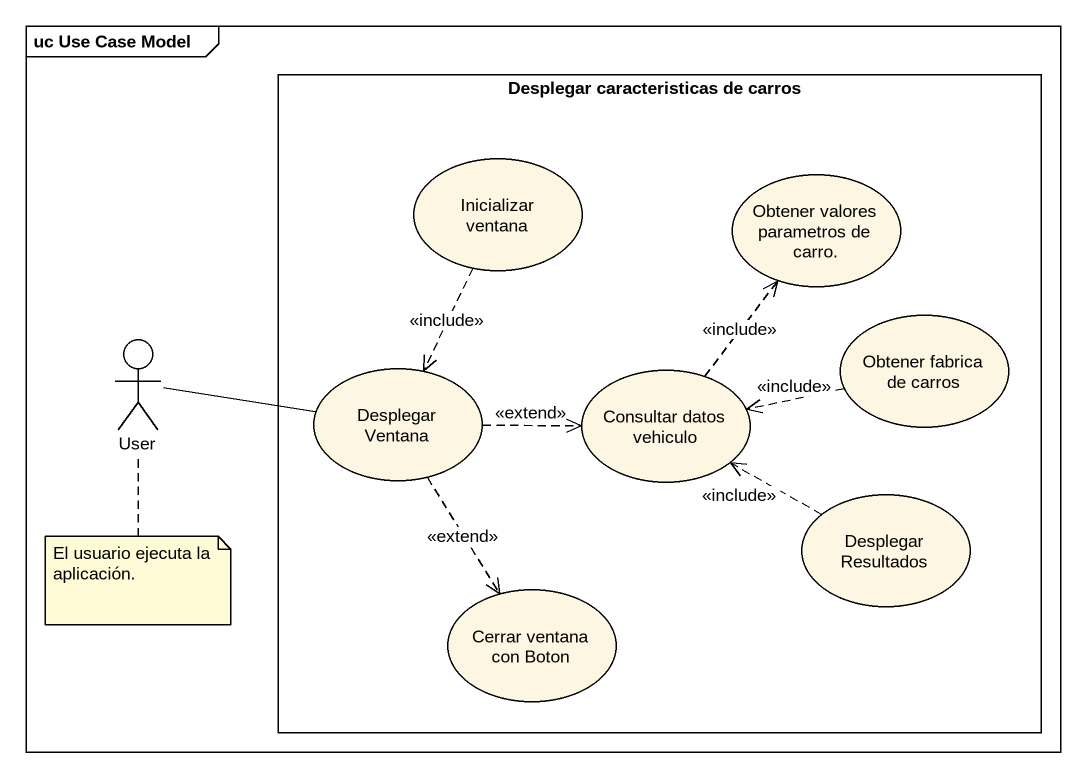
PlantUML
@startuml
mainframe uc Use Case Model
rectangle "Desplegar caracteristicas de carros" as Desplegar_caracteristicas {
  usecase "Inicializar ventana" as Inicializar_ventana
  usecase "Obtener valores parametros de carro." as Obtener_valores_parametros
  usecase "Obtener fabrica de carros" as Obtener_fabrica_de_carros
  usecase "Desplegar Ventana" as Desplegar_Ventana
  usecase "Consultar datos vehiculo" as Consultar_datos_vehiculo
  usecase "Desplegar Resultados" as Desplegar_Resultados
  usecase "Cerrar ventana con Boton" as Cerrar_ventana_con_Boton
}
actor User
Inicializar_ventana ..> Desplegar_Ventana : <<include>>
User -right- Desplegar_Ventana
Obtener_fabrica_de_carros .left.> Consultar_datos_vehiculo : <<include>>
Desplegar_Ventana .right.> Consultar_datos_vehiculo : <<extend>>
Desplegar_Ventana ..> Cerrar_ventana_con_Boton : <<extend>>
Consultar_datos_vehiculo .up.> Obtener_valores_parametros : <<include>>
Desplegar_Resultados .left.> Consultar_datos_vehiculo : <<include>>
note bottom of User : El usuario ejecuta la aplicación.
@enduml
